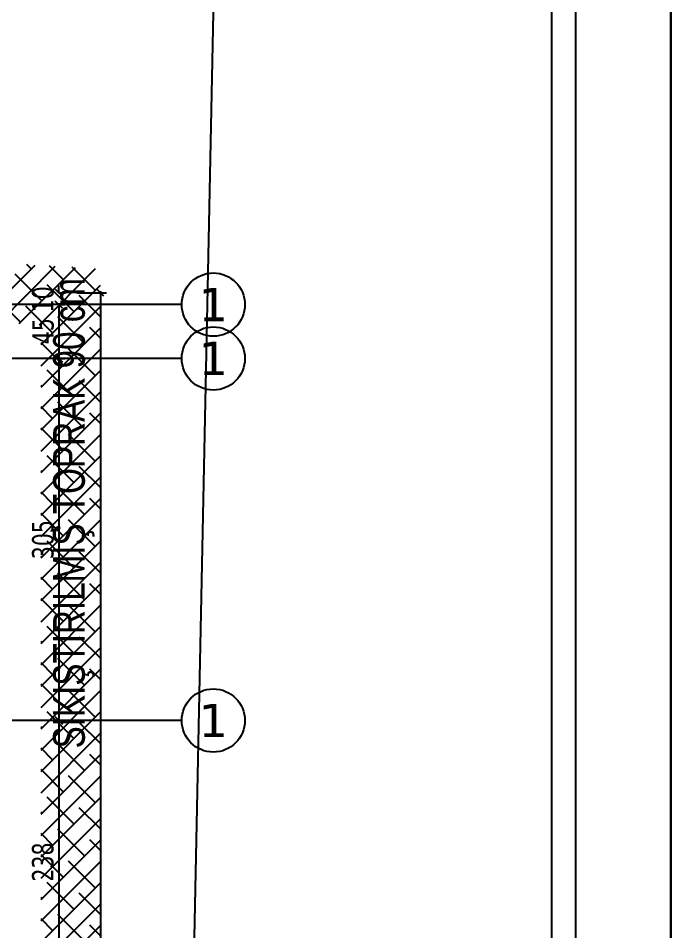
# Model space of a CAD drawing. Header units: millimetres. Extents: x 43168.9 to 43194.6, y -25545.1 to -25543.4.
# Drawn here: x 43169.986 to 43170.0959, y -25543.9455 to -25543.7917 of the extents above; entities that cross this region are included whole.
import ezdxf
from ezdxf.enums import TextEntityAlignment as Align

# ---------------------------------------------------------------- set-up
doc = ezdxf.new("R2010")
doc.units = ezdxf.units.MM
doc.header["$LTSCALE"] = 200
doc.linetypes.add('DASHDOT2', pattern=[0.5, 0.25, -0.125, 0, -0.125])
for name, color, linetype in [('aks_sgh', 5, 'DASHDOT2'), ('arsasiniri_sgh', 10, 'Continuous'), ('olcuaks_sgh', 41, 'Continuous'), ('pafta_sgh', 11, 'Continuous'), ('tarama-zemin_sgh', 197, 'Continuous'), ('yazi-genel_sgh', 7, 'Continuous')]:
    doc.layers.add(name, color=color, linetype=linetype)
doc.styles.add('dim', font='VERDANA.TTF', dxfattribs={"width": 0.7})
doc.styles.add('text1', font='VERDANA.TTF')
doc.styles.add('text2', font='arial.ttf')

msp = doc.modelspace()

# ---------------------------------------------------------------- linework, layer by layer
at = {"color": 0, "linetype": 'ByBlock', "lineweight": -2}
for p, q in [((43169.99228, -25543.83732), (43169.99348, -25543.83852)), ((43170.00048, -25543.83852), (43169.99928, -25543.83732)), ((43169.99348, -25543.84052), (43169.99228, -25543.83932)), ((43169.99348, -25543.84052), (43169.99228, -25543.83932)), ((43169.99228, -25543.84839), (43169.99348, -25543.84959)), ((43169.99348, -25543.84959), (43169.99228, -25543.84839)), ((43169.99228, -25543.90932), (43169.99348, -25543.91052)), ((43169.99348, -25543.91052), (43169.99228, -25543.90932))]:
    msp.add_line(p, q, dxfattribs=at)
for p, q in [((43170.01356, -25543.83992), (43169.99088, -25543.83992)), ((43170.01356, -25543.84899), (43169.99088, -25543.84899)), ((43170.01356, -25543.90992), (43169.99088, -25543.90992))]:
    msp.add_line(p, q)
at = {"linetype": 'Continuous'}
for centre in [(43170.01888, -25543.83992), (43170.01888, -25543.84899), (43170.01888, -25543.90992)]:
    msp.add_circle(centre, 0.00532, dxfattribs=at)
at = {"layer": 'aks_sgh'}
for p, q in [((43169.99088, -25543.83992), (43169.01488, -25543.83992)), ((43169.99088, -25543.84899), (43169.98388, -25543.84899)), ((43169.99088, -25543.90992), (43169.01488, -25543.90992))]:
    msp.add_line(p, q, dxfattribs=at)
at = {"layer": 'arsasiniri_sgh', "color": 14}
msp.add_line((43170.02176, -25543.64889), (43170.01254, -25544.10046), dxfattribs=at)
at = {"layer": 'olcuaks_sgh'}
for p, q in [((43169.99288, -25543.83792), (43169.99288, -25543.83672)), ((43169.99288, -25543.83792), (43169.99388, -25543.83792)), ((43169.99588, -25543.83792), (43170.00088, -25543.83792)), ((43169.99988, -25543.83767), (43169.99988, -25544.76892)), ((43169.99288, -25543.83967), (43169.99288, -25543.84924)), ((43169.99288, -25543.83992), (43169.99388, -25543.83992)), ((43169.99288, -25543.83992), (43169.99288, -25543.84112)), ((43169.99288, -25543.83992), (43169.99388, -25543.83992)), ((43169.99288, -25543.84874), (43169.99288, -25543.91017)), ((43169.99288, -25543.84899), (43169.99388, -25543.84899)), ((43169.99288, -25543.84899), (43169.99388, -25543.84899)), ((43169.99288, -25543.90967), (43169.99288, -25543.95773)), ((43169.99288, -25543.90992), (43169.99388, -25543.90992)), ((43169.99288, -25543.90992), (43169.99388, -25543.90992))]:
    msp.add_line(p, q, dxfattribs=at)
at = {"layer": 'pafta_sgh'}
for p, q in [((43170.09588, -25544.97), (43170.09588, -25543.51)), ((43170.09588, -25543.51), (43170.09588, -25544.97)), ((43170.07988, -25544.954), (43170.07988, -25543.526)), ((43170.07588, -25544.95), (43170.07588, -25543.53))]:
    msp.add_line(p, q, dxfattribs=at)
at = {"layer": 'tarama-zemin_sgh'}
for p, q in [((43169.97944, -25543.84272), (43169.98889, -25543.83326)), ((43169.98283, -25543.84292), (43169.99228, -25543.83347)), ((43169.98622, -25543.84312), (43169.99568, -25543.83367)), ((43169.98824, -25543.83392), (43169.9875, -25543.83318)), ((43169.99362, -25543.83572), (43169.99131, -25543.83341)), ((43169.99901, -25543.83751), (43169.99513, -25543.83363)), ((43169.99003, -25543.83931), (43169.98554, -25543.83482)), ((43169.98961, -25543.84332), (43169.99907, -25543.83387)), ((43169.98988, -25543.84665), (43169.99988, -25543.83665)), ((43169.99542, -25543.84111), (43169.99093, -25543.83662)), ((43169.98644, -25543.8429), (43169.98195, -25543.83841)), ((43169.99988, -25543.84197), (43169.99632, -25543.83841)), ((43169.99183, -25543.8447), (43169.98734, -25543.84021)), ((43169.98988, -25543.85024), (43169.99988, -25543.84024)), ((43169.99722, -25543.84649), (43169.99273, -25543.842)), ((43169.98988, -25543.85383), (43169.99988, -25543.84383)), ((43169.99988, -25543.84556), (43169.99811, -25543.8438)), ((43169.99362, -25543.85009), (43169.98988, -25543.84634)), ((43169.98988, -25543.85742), (43169.99988, -25543.84742)), ((43169.99901, -25543.85188), (43169.99452, -25543.84739)), ((43169.98988, -25543.86102), (43169.99988, -25543.85102)), ((43169.99542, -25543.85547), (43169.99093, -25543.85098)), ((43169.99003, -25543.85368), (43169.98988, -25543.85353)), ((43169.99988, -25543.85634), (43169.99632, -25543.85278)), ((43169.98988, -25543.86461), (43169.99988, -25543.85461)), ((43169.99722, -25543.86086), (43169.99273, -25543.85637)), ((43169.99183, -25543.85907), (43169.98988, -25543.85712)), ((43169.98988, -25543.8682), (43169.99988, -25543.8582)), ((43169.99988, -25543.85993), (43169.99811, -25543.85817)), ((43169.99362, -25543.86445), (43169.98988, -25543.86071)), ((43169.98988, -25543.87179), (43169.99988, -25543.86179)), ((43169.99901, -25543.86625), (43169.99452, -25543.86176)), ((43169.98988, -25543.87538), (43169.99988, -25543.86538)), ((43169.99542, -25543.86984), (43169.99093, -25543.86535)), ((43169.99988, -25543.87071), (43169.99632, -25543.86715)), ((43169.99003, -25543.86805), (43169.98988, -25543.86789)), ((43169.98988, -25543.87898), (43169.99988, -25543.86898)), ((43169.99183, -25543.87344), (43169.98988, -25543.87149)), ((43169.99722, -25543.87523), (43169.99273, -25543.87074)), ((43169.98988, -25543.88257), (43169.99988, -25543.87257)), ((43169.99988, -25543.8743), (43169.99811, -25543.87254)), ((43169.99362, -25543.87882), (43169.98988, -25543.87508)), ((43169.98988, -25543.88616), (43169.99988, -25543.87616)), ((43169.99901, -25543.88062), (43169.99452, -25543.87613)), ((43169.98988, -25543.88975), (43169.99988, -25543.87975)), ((43169.99542, -25543.88421), (43169.99093, -25543.87972)), ((43169.99003, -25543.88242), (43169.98988, -25543.88226)), ((43169.99988, -25543.88508), (43169.99632, -25543.88152)), ((43169.98988, -25543.89334), (43169.99988, -25543.88334)), ((43169.99183, -25543.8878), (43169.98988, -25543.88585)), ((43169.99722, -25543.8896), (43169.99273, -25543.88511)), ((43169.98988, -25543.89694), (43169.99988, -25543.88694)), ((43169.99988, -25543.88867), (43169.99811, -25543.88691)), ((43169.99362, -25543.89319), (43169.98988, -25543.88945)), ((43169.98988, -25543.90053), (43169.99988, -25543.89053)), ((43169.99901, -25543.89499), (43169.99452, -25543.8905)), ((43169.98988, -25543.90412), (43169.99988, -25543.89412)), ((43169.99542, -25543.89858), (43169.99093, -25543.89409)), ((43169.99003, -25543.89678), (43169.98988, -25543.89663)), ((43169.99988, -25543.89945), (43169.99632, -25543.89589)), ((43169.98988, -25543.90771), (43169.99988, -25543.89771)), ((43169.99722, -25543.90397), (43169.99273, -25543.89948)), ((43169.99183, -25543.90217), (43169.98988, -25543.90022)), ((43169.98988, -25543.91131), (43169.99988, -25543.90131)), ((43169.99988, -25543.90304), (43169.99811, -25543.90127)), ((43169.99362, -25543.90756), (43169.98988, -25543.90381)), ((43169.98988, -25543.9149), (43169.99988, -25543.9049)), ((43169.99901, -25543.90936), (43169.99452, -25543.90487)), ((43169.98988, -25543.91849), (43169.99988, -25543.90849)), ((43169.99542, -25543.91295), (43169.99093, -25543.90846)), ((43169.99988, -25543.91381), (43169.99632, -25543.91025)), ((43169.99003, -25543.91115), (43169.98988, -25543.911)), ((43169.98988, -25543.92208), (43169.99988, -25543.91208)), ((43169.99183, -25543.91654), (43169.98988, -25543.91459)), ((43169.99722, -25543.91834), (43169.99273, -25543.91385)), ((43169.98988, -25543.92567), (43169.99988, -25543.91567)), ((43169.99988, -25543.91741), (43169.99811, -25543.91564)), ((43169.99362, -25543.92193), (43169.98988, -25543.91818)), ((43169.98988, -25543.92927), (43169.99988, -25543.91927)), ((43169.99901, -25543.92372), (43169.99452, -25543.91923)), ((43169.98988, -25543.93286), (43169.99988, -25543.92286)), ((43169.99542, -25543.92732), (43169.99093, -25543.92283)), ((43169.99003, -25543.92552), (43169.98988, -25543.92537)), ((43169.99988, -25543.92818), (43169.99632, -25543.92462)), ((43169.98988, -25543.93645), (43169.99988, -25543.92645)), ((43169.99183, -25543.93091), (43169.98988, -25543.92896)), ((43169.99722, -25543.9327), (43169.99273, -25543.92821)), ((43169.98988, -25543.94004), (43169.99988, -25543.93004)), ((43169.99988, -25543.93178), (43169.99811, -25543.93001)), ((43169.99362, -25543.9363), (43169.98988, -25543.93255)), ((43169.98988, -25543.94363), (43169.99988, -25543.93363)), ((43169.99901, -25543.93809), (43169.99452, -25543.9336)), ((43169.98988, -25543.94723), (43169.99988, -25543.93723)), ((43169.99542, -25543.94168), (43169.99093, -25543.93719)), ((43169.99003, -25543.93989), (43169.98988, -25543.93974)), ((43169.99988, -25543.94255), (43169.99632, -25543.93899)), ((43169.98988, -25543.95082), (43169.99988, -25543.94082)), ((43169.99722, -25543.94707), (43169.99273, -25543.94258)), ((43169.99183, -25543.94528), (43169.98988, -25543.94333)), ((43169.98988, -25543.95441), (43169.99988, -25543.94441)), ((43169.99988, -25543.94614), (43169.99811, -25543.94438))]:
    msp.add_line(p, q, dxfattribs=at)

# ---------------------------------------------------------------- texts
at = {"linetype": 'Continuous', "style": 'text1'}
for p in [(43170.01888, -25543.83992), (43170.01888, -25543.84899), (43170.01888, -25543.90992)]:
    msp.add_attdef('1', text='', height=0.0056, dxfattribs=at).set_placement(p, align=Align.MIDDLE)
at = {"layer": 'olcuaks_sgh', "color": 2, "style": 'dim', "width": 0.7}
for s, p in [('10', (43169.99197, -25543.84124)), ('45', (43169.992, -25543.8466)), ('305', (43169.99197, -25543.88278)), ('238', (43169.99196, -25543.93704))]:
    msp.add_text(s, height=0.0036, rotation=90, dxfattribs=at).set_placement(p)
at = {"layer": 'yazi-genel_sgh', "color": 252, "style": 'text2', "width": 0.75}
msp.add_text('SIKIŞTIRILMIŞ TOPRAK 90 cm', height=0.0053333, rotation=90, dxfattribs=at).set_placement((43169.99725, -25543.91462))

doc.saveas('drawing.dxf')
